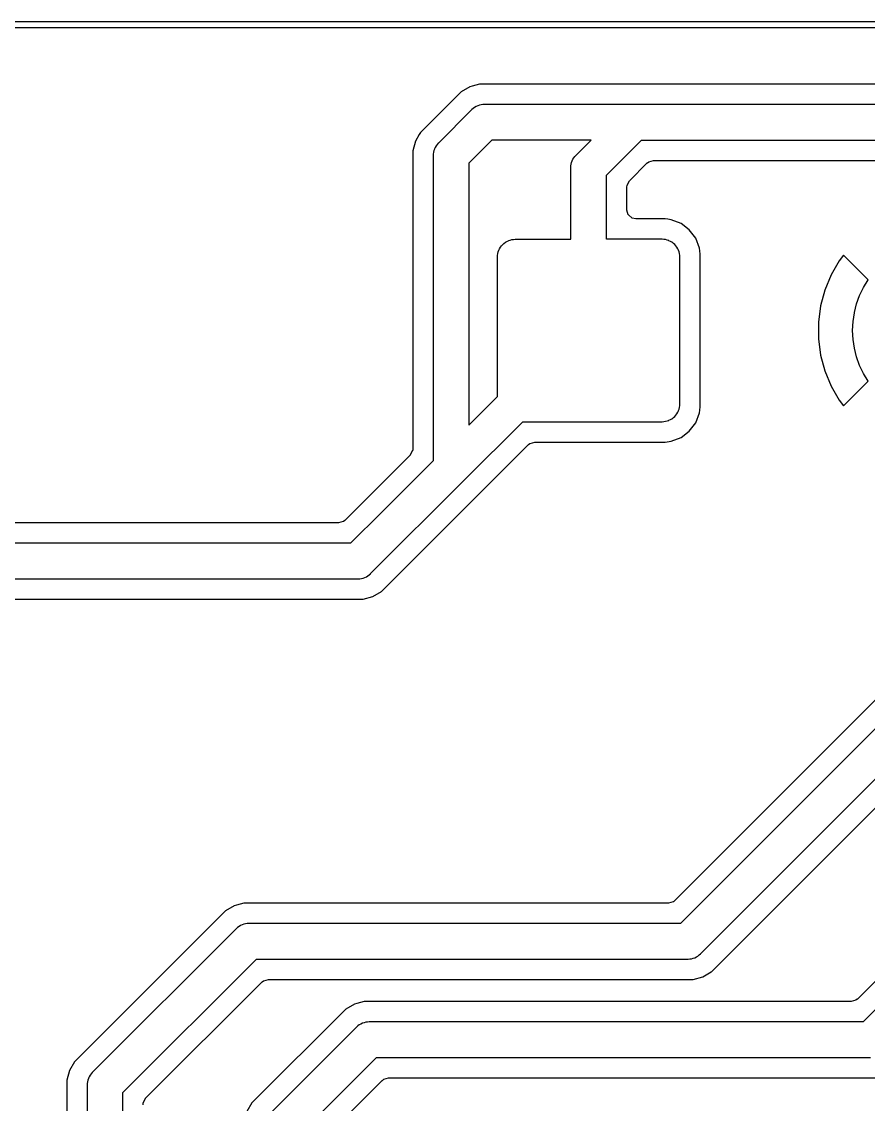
# Model space of a CAD drawing. Header units: metres. Extents: x 92.3 to 181.5, y -134.8 to -50.6.
# Drawn here: x 117.56 to 129.67, y -66.07 to -50.58 of the extents above; entities that cross this region are included whole.
import ezdxf

# ---------------------------------------------------------------- set-up
doc = ezdxf.new("R2010")
doc.units = ezdxf.units.M

msp = doc.modelspace()

# ---------------------------------------------------------------- linework, layer by layer
for points in [[(181.374, -50.581), (92.376, -50.581)], [(181.25, -50.671), (92.5, -50.671)], [(149.932, -51.474), (124.108, -51.474), (124.004, -51.502), (123.969, -51.512), (123.845, -51.583), (123.263, -52.165), (123.247, -52.193), (123.192, -52.289), (123.154, -52.428), (123.154, -56.691), (123.154, -56.691), (123.154, -56.691), (123.154, -56.691), (123.154, -56.691), (123.152, -56.718), (123.152, -56.718), (123.152, -56.718), (123.152, -56.718), (123.152, -56.718), (123.152, -56.718), (123.152, -56.718), (123.151, -56.718), (123.151, -56.718), (123.151, -56.719), (123.151, -56.719), (123.151, -56.719), (123.151, -56.719), (123.151, -56.719), (123.151, -56.719), (123.151, -56.719), (123.151, -56.719), (123.118, -56.781), (123.118, -56.781), (123.117, -56.781), (123.117, -56.781), (123.117, -56.781), (123.117, -56.781), (123.117, -56.781), (123.117, -56.781), (123.117, -56.781), (123.117, -56.782), (123.117, -56.782), (123.117, -56.782), (123.117, -56.782), (122.182, -57.717), (122.182, -57.717), (122.182, -57.717), (122.182, -57.717), (122.181, -57.717), (122.161, -57.734), (122.161, -57.734), (122.161, -57.734), (122.16, -57.734), (122.16, -57.734), (122.16, -57.734), (122.16, -57.734), (122.16, -57.734), (122.16, -57.734), (122.16, -57.734), (122.16, -57.734), (122.16, -57.734), (122.16, -57.734), (122.159, -57.734), (122.159, -57.735), (122.159, -57.735), (122.159, -57.735), (122.092, -57.754), (122.092, -57.754), (122.092, -57.754), (122.092, -57.754), (122.092, -57.754), (122.091, -57.754), (122.091, -57.754), (122.091, -57.754), (122.091, -57.754), (122.091, -57.754), (122.091, -57.754), (122.091, -57.754), (122.091, -57.754), (109.878, -57.754)], [(149.86, -51.765), (124.18, -51.765), (124.18, -51.765), (124.18, -51.765), (124.155, -51.766), (124.155, -51.766), (124.155, -51.766), (124.155, -51.766), (124.155, -51.766), (124.13, -51.77), (124.13, -51.77), (124.13, -51.77), (124.13, -51.77), (124.13, -51.77), (124.106, -51.776), (124.106, -51.776), (124.106, -51.776), (124.106, -51.776), (124.106, -51.776), (124.083, -51.784), (124.082, -51.784), (124.082, -51.784), (124.082, -51.784), (124.082, -51.784), (124.06, -51.795), (124.06, -51.795), (124.06, -51.795), (124.06, -51.795), (124.06, -51.795), (124.038, -51.808), (124.038, -51.808), (124.038, -51.808), (124.038, -51.808), (124.038, -51.808), (124.038, -51.808), (124.038, -51.808), (124.038, -51.808), (124.038, -51.808), (124.018, -51.823), (124.018, -51.823), (124.018, -51.823), (124.018, -51.823), (124.018, -51.823), (124, -51.839), (124, -51.84), (124, -51.84), (123.52, -52.32), (123.52, -52.32), (123.519, -52.32), (123.503, -52.338), (123.503, -52.338), (123.503, -52.338), (123.503, -52.338), (123.503, -52.338), (123.488, -52.358), (123.488, -52.358), (123.488, -52.358), (123.488, -52.358), (123.488, -52.358), (123.475, -52.38), (123.475, -52.38), (123.475, -52.38), (123.475, -52.38), (123.475, -52.38), (123.464, -52.402), (123.464, -52.402), (123.464, -52.402), (123.464, -52.402), (123.464, -52.403), (123.456, -52.426), (123.456, -52.426), (123.456, -52.426), (123.456, -52.426), (123.456, -52.426), (123.45, -52.45), (123.45, -52.45), (123.45, -52.45), (123.45, -52.45), (123.45, -52.45), (123.446, -52.475), (123.446, -52.475), (123.446, -52.475), (123.446, -52.475), (123.446, -52.475), (123.445, -52.5), (123.445, -52.5), (123.445, -52.5), (123.445, -56.864), (122.705, -57.605), (122.264, -58.045), (109.95, -58.045)], [(110.056, -58.555), (122.37, -58.555), (122.37, -58.555), (122.37, -58.555), (122.395, -58.554), (122.395, -58.554), (122.395, -58.554), (122.395, -58.554), (122.395, -58.554), (122.42, -58.55), (122.42, -58.55), (122.42, -58.55), (122.42, -58.55), (122.42, -58.55), (122.444, -58.544), (122.444, -58.544), (122.444, -58.544), (122.444, -58.544), (122.444, -58.544), (122.444, -58.544), (122.467, -58.536), (122.468, -58.536), (122.468, -58.536), (122.468, -58.536), (122.468, -58.536), (122.49, -58.525), (122.49, -58.525), (122.49, -58.525), (122.49, -58.525), (122.49, -58.525), (122.512, -58.512), (122.512, -58.512), (122.512, -58.512), (122.512, -58.512), (122.512, -58.512), (122.532, -58.497), (122.532, -58.497), (122.532, -58.497), (122.532, -58.497), (122.532, -58.497), (122.55, -58.481), (122.55, -58.48), (122.55, -58.48), (123.88, -57.15), (124.726, -56.305), (126.72, -56.305), (126.72, -56.305), (126.72, -56.305), (126.745, -56.304), (126.745, -56.304), (126.745, -56.304), (126.745, -56.304), (126.745, -56.304), (126.745, -56.304), (126.77, -56.3), (126.77, -56.3), (126.77, -56.3), (126.77, -56.3), (126.77, -56.3), (126.794, -56.294), (126.794, -56.294), (126.794, -56.294), (126.794, -56.294), (126.794, -56.294), (126.817, -56.286), (126.817, -56.286), (126.818, -56.286), (126.818, -56.286), (126.818, -56.285), (126.84, -56.275), (126.84, -56.275), (126.84, -56.275), (126.84, -56.275), (126.84, -56.275), (126.861, -56.262), (126.862, -56.262), (126.862, -56.262), (126.862, -56.262), (126.862, -56.262), (126.882, -56.247), (126.882, -56.247), (126.882, -56.247), (126.882, -56.247), (126.882, -56.247), (126.9, -56.23), (126.9, -56.23), (126.9, -56.23), (126.9, -56.23), (126.9, -56.23), (126.917, -56.212), (126.917, -56.212), (126.917, -56.212), (126.917, -56.212), (126.917, -56.212), (126.932, -56.192), (126.932, -56.192), (126.932, -56.192), (126.932, -56.192), (126.932, -56.191), (126.945, -56.17), (126.945, -56.17), (126.945, -56.17), (126.945, -56.17), (126.945, -56.17), (126.955, -56.148), (126.956, -56.148), (126.956, -56.148), (126.956, -56.147), (126.956, -56.147), (126.964, -56.124), (126.964, -56.124), (126.964, -56.124), (126.964, -56.124), (126.964, -56.124), (126.97, -56.1), (126.97, -56.1), (126.97, -56.1), (126.97, -56.1), (126.97, -56.1), (126.974, -56.075), (126.974, -56.075), (126.974, -56.075), (126.974, -56.075), (126.974, -56.075), (126.975, -56.05), (126.975, -56.05), (126.975, -56.05), (126.975, -53.95), (126.975, -53.95), (126.975, -53.95), (126.974, -53.925), (126.974, -53.925), (126.974, -53.925), (126.974, -53.925), (126.974, -53.925), (126.97, -53.9), (126.97, -53.9), (126.97, -53.9), (126.97, -53.9), (126.97, -53.9), (126.964, -53.876), (126.964, -53.876), (126.964, -53.876), (126.964, -53.876), (126.964, -53.876), (126.956, -53.853), (126.956, -53.853), (126.956, -53.852), (126.956, -53.852), (126.955, -53.852), (126.945, -53.83), (126.945, -53.83), (126.945, -53.83), (126.945, -53.83), (126.945, -53.83), (126.932, -53.809), (126.932, -53.808), (126.932, -53.808), (126.932, -53.808), (126.932, -53.808), (126.917, -53.788), (126.917, -53.788), (126.917, -53.788), (126.917, -53.788), (126.917, -53.788), (126.9, -53.77), (126.9, -53.77), (126.9, -53.77), (126.9, -53.77), (126.9, -53.77), (126.882, -53.753), (126.882, -53.753), (126.882, -53.753), (126.882, -53.753), (126.882, -53.753), (126.862, -53.738), (126.862, -53.738), (126.862, -53.738), (126.862, -53.738), (126.861, -53.738), (126.84, -53.725), (126.84, -53.725), (126.84, -53.725), (126.84, -53.725), (126.84, -53.725), (126.818, -53.715), (126.818, -53.714), (126.818, -53.714), (126.817, -53.714), (126.817, -53.714), (126.794, -53.706), (126.794, -53.706), (126.794, -53.706), (126.794, -53.706), (126.794, -53.706), (126.77, -53.7), (126.77, -53.7), (126.77, -53.7), (126.77, -53.7), (126.77, -53.7), (126.745, -53.696), (126.745, -53.696), (126.745, -53.696), (126.745, -53.696), (126.745, -53.696), (126.72, -53.695), (126.72, -53.695), (126.72, -53.695), (125.925, -53.695), (125.925, -52.776), (126.426, -52.275), (149.754, -52.275)], [(125.704, -52.275), (124.286, -52.275), (123.955, -52.606), (123.955, -56.354), (124.365, -55.944), (124.365, -53.95), (124.365, -53.95), (124.365, -53.95), (124.366, -53.925), (124.366, -53.925), (124.366, -53.925), (124.366, -53.925), (124.366, -53.925), (124.37, -53.9), (124.37, -53.9), (124.37, -53.9), (124.37, -53.9), (124.37, -53.9), (124.376, -53.876), (124.376, -53.876), (124.376, -53.876), (124.376, -53.876), (124.376, -53.876), (124.384, -53.853), (124.384, -53.853), (124.384, -53.852), (124.384, -53.852), (124.385, -53.852), (124.395, -53.83), (124.395, -53.83), (124.395, -53.83), (124.395, -53.83), (124.395, -53.83), (124.408, -53.809), (124.408, -53.808), (124.408, -53.808), (124.408, -53.808), (124.408, -53.808), (124.423, -53.788), (124.423, -53.788), (124.423, -53.788), (124.423, -53.788), (124.423, -53.788), (124.44, -53.77), (124.44, -53.77), (124.44, -53.77), (124.44, -53.77), (124.44, -53.77), (124.458, -53.753), (124.458, -53.753), (124.458, -53.753), (124.458, -53.753), (124.458, -53.753), (124.478, -53.738), (124.478, -53.738), (124.478, -53.738), (124.478, -53.738), (124.479, -53.738), (124.5, -53.725), (124.5, -53.725), (124.5, -53.725), (124.5, -53.725), (124.5, -53.725), (124.522, -53.715), (124.522, -53.714), (124.522, -53.714), (124.523, -53.714), (124.523, -53.714), (124.546, -53.706), (124.546, -53.706), (124.546, -53.706), (124.546, -53.706), (124.546, -53.706), (124.57, -53.7), (124.57, -53.7), (124.57, -53.7), (124.57, -53.7), (124.57, -53.7), (124.595, -53.696), (124.595, -53.696), (124.595, -53.696), (124.595, -53.696), (124.595, -53.696), (124.62, -53.695), (124.62, -53.695), (124.62, -53.695), (125.415, -53.695), (125.415, -52.67), (125.415, -52.67), (125.415, -52.67), (125.416, -52.645), (125.416, -52.645), (125.416, -52.645), (125.416, -52.645), (125.416, -52.645), (125.42, -52.62), (125.42, -52.62), (125.42, -52.62), (125.42, -52.62), (125.42, -52.62), (125.426, -52.596), (125.426, -52.596), (125.426, -52.596), (125.426, -52.596), (125.426, -52.596), (125.434, -52.573), (125.434, -52.572), (125.434, -52.572), (125.434, -52.572), (125.434, -52.572), (125.445, -52.55), (125.445, -52.55), (125.445, -52.55), (125.445, -52.55), (125.445, -52.55), (125.458, -52.528), (125.458, -52.528), (125.458, -52.528), (125.458, -52.528), (125.458, -52.528), (125.473, -52.508), (125.473, -52.508), (125.473, -52.508), (125.473, -52.508), (125.473, -52.508), (125.489, -52.49), (125.49, -52.49), (125.49, -52.49), (125.704, -52.275)], [(110.229, -58.846), (122.442, -58.846), (122.581, -58.808), (122.705, -58.737), (123.322, -58.119), (124.808, -56.633), (124.808, -56.633), (124.808, -56.633), (124.808, -56.633), (124.809, -56.633), (124.829, -56.616), (124.829, -56.616), (124.829, -56.616), (124.83, -56.616), (124.83, -56.616), (124.83, -56.616), (124.83, -56.616), (124.83, -56.616), (124.83, -56.616), (124.83, -56.616), (124.83, -56.616), (124.83, -56.616), (124.83, -56.616), (124.831, -56.616), (124.831, -56.615), (124.831, -56.615), (124.831, -56.615), (124.898, -56.596), (124.898, -56.596), (124.898, -56.596), (124.898, -56.596), (124.898, -56.596), (124.899, -56.596), (124.899, -56.596), (124.899, -56.596), (124.899, -56.596), (124.899, -56.596), (124.899, -56.596), (124.899, -56.596), (124.899, -56.596), (126.763, -56.596), (126.85, -56.585), (126.99, -56.53), (127.109, -56.439), (127.2, -56.32), (127.255, -56.18), (127.26, -56.139), (127.266, -56.093), (127.266, -53.907), (127.26, -53.858), (127.255, -53.82), (127.2, -53.68), (127.109, -53.561), (126.99, -53.47), (126.85, -53.415), (126.802, -53.409), (126.763, -53.404), (126.345, -53.404), (126.344, -53.404), (126.344, -53.404), (126.344, -53.404), (126.344, -53.404), (126.344, -53.404), (126.344, -53.404), (126.344, -53.404), (126.344, -53.404), (126.343, -53.404), (126.292, -53.393), (126.292, -53.393), (126.292, -53.393), (126.292, -53.393), (126.291, -53.393), (126.291, -53.393), (126.291, -53.393), (126.291, -53.393), (126.291, -53.393), (126.291, -53.393), (126.291, -53.393), (126.291, -53.393), (126.291, -53.393), (126.29, -53.393), (126.29, -53.393), (126.29, -53.392), (126.29, -53.392), (126.29, -53.392), (126.29, -53.392), (126.29, -53.392), (126.29, -53.392), (126.237, -53.346), (126.237, -53.346), (126.237, -53.346), (126.237, -53.346), (126.237, -53.346), (126.236, -53.346), (126.236, -53.346), (126.236, -53.346), (126.236, -53.346), (126.236, -53.345), (126.236, -53.345), (126.236, -53.345), (126.236, -53.345), (126.236, -53.345), (126.236, -53.345), (126.236, -53.345), (126.236, -53.345), (126.236, -53.345), (126.236, -53.345), (126.236, -53.344), (126.236, -53.344), (126.235, -53.344), (126.235, -53.344), (126.235, -53.344), (126.216, -53.277), (126.216, -53.277), (126.216, -53.277), (126.216, -53.277), (126.216, -53.276), (126.216, -53.276), (126.216, -53.276), (126.216, -53.276), (126.216, -53.276), (126.216, -53.276), (126.216, -53.276), (126.216, -53.276), (126.216, -53.275), (126.216, -52.949), (126.216, -52.949), (126.216, -52.949), (126.216, -52.949), (126.216, -52.949), (126.218, -52.922), (126.218, -52.922), (126.218, -52.922), (126.218, -52.922), (126.218, -52.922), (126.218, -52.922), (126.218, -52.922), (126.219, -52.922), (126.219, -52.922), (126.219, -52.921), (126.219, -52.921), (126.219, -52.921), (126.219, -52.921), (126.219, -52.921), (126.219, -52.921), (126.219, -52.921), (126.219, -52.921), (126.252, -52.859), (126.252, -52.859), (126.253, -52.859), (126.253, -52.859), (126.253, -52.859), (126.253, -52.859), (126.253, -52.859), (126.253, -52.859), (126.253, -52.859), (126.253, -52.858), (126.253, -52.858), (126.253, -52.858), (126.253, -52.858), (126.508, -52.603), (126.508, -52.603), (126.508, -52.603), (126.508, -52.603), (126.509, -52.603), (126.529, -52.586), (126.529, -52.586), (126.529, -52.586), (126.53, -52.586), (126.53, -52.586), (126.53, -52.586), (126.53, -52.586), (126.53, -52.586), (126.53, -52.586), (126.53, -52.586), (126.53, -52.586), (126.53, -52.586), (126.53, -52.586), (126.531, -52.586), (126.531, -52.585), (126.531, -52.585), (126.531, -52.585), (126.598, -52.566), (126.598, -52.566), (126.598, -52.566), (126.598, -52.566), (126.598, -52.566), (126.599, -52.566), (126.599, -52.566), (126.599, -52.566), (126.599, -52.566), (126.599, -52.566), (126.599, -52.566), (126.599, -52.566), (126.599, -52.566), (149.581, -52.566)], [(129.137, -55.796), (129.254, -55.999), (129.313, -56.076), (129.665, -55.725), (129.599, -55.615), (129.599, -55.615), (129.599, -55.615), (129.599, -55.615), (129.599, -55.615), (129.544, -55.5), (129.544, -55.5), (129.544, -55.499), (129.544, -55.499), (129.544, -55.499), (129.544, -55.499), (129.501, -55.379), (129.501, -55.379), (129.501, -55.379), (129.501, -55.379), (129.501, -55.379), (129.47, -55.255), (129.47, -55.255), (129.47, -55.255), (129.47, -55.254), (129.47, -55.254), (129.451, -55.128), (129.451, -55.128), (129.451, -55.128), (129.451, -55.128), (129.451, -55.128), (129.445, -55), (129.445, -55), (129.445, -55), (129.445, -55), (129.445, -55), (129.451, -54.872), (129.451, -54.872), (129.451, -54.872), (129.451, -54.872), (129.451, -54.872), (129.47, -54.746), (129.47, -54.746), (129.47, -54.745), (129.47, -54.745), (129.47, -54.745), (129.501, -54.621), (129.501, -54.621), (129.501, -54.621), (129.501, -54.621), (129.501, -54.621), (129.544, -54.501), (129.544, -54.501), (129.544, -54.501), (129.544, -54.5), (129.544, -54.5), (129.599, -54.385), (129.599, -54.385), (129.599, -54.385), (129.599, -54.385), (129.599, -54.385), (129.665, -54.275), (129.313, -53.924), (129.254, -54.001), (129.137, -54.204), (129.047, -54.422), (128.986, -54.649), (128.955, -54.882), (128.955, -55.118), (128.986, -55.351), (129.047, -55.578), (129.137, -55.796)], [(139.118, -54.96), (129.512, -64.567), (129.512, -64.567), (129.512, -64.567), (129.512, -64.567), (129.511, -64.567), (129.491, -64.584), (129.491, -64.584), (129.491, -64.584), (129.49, -64.584), (129.49, -64.584), (129.49, -64.584), (129.49, -64.584), (129.49, -64.584), (129.49, -64.584), (129.49, -64.584), (129.49, -64.584), (129.49, -64.584), (129.49, -64.584), (129.489, -64.584), (129.489, -64.585), (129.489, -64.585), (129.489, -64.585), (129.422, -64.604), (129.422, -64.604), (129.422, -64.604), (129.422, -64.604), (129.422, -64.604), (129.421, -64.604), (129.421, -64.604), (129.421, -64.604), (129.421, -64.604), (129.421, -64.604), (129.421, -64.604), (129.421, -64.604), (129.421, -64.604), (122.458, -64.604), (122.354, -64.632), (122.319, -64.642), (122.195, -64.713), (120.853, -66.055), (120.782, -66.179)], [(139.611, -54.878), (129.594, -64.895), (122.53, -64.895), (122.53, -64.895), (122.53, -64.895), (122.505, -64.896), (122.505, -64.896), (122.505, -64.896), (122.505, -64.896), (122.505, -64.896), (122.48, -64.9), (122.48, -64.9), (122.48, -64.9), (122.48, -64.9), (122.48, -64.9), (122.456, -64.906), (122.456, -64.906), (122.456, -64.906), (122.456, -64.906), (122.456, -64.906), (122.433, -64.914), (122.432, -64.914), (122.432, -64.914), (122.432, -64.914), (122.432, -64.914), (122.41, -64.925), (122.41, -64.925), (122.41, -64.925), (122.41, -64.925), (122.41, -64.925), (122.388, -64.938), (122.388, -64.938), (122.388, -64.938), (122.388, -64.938), (122.388, -64.938), (122.388, -64.938), (122.388, -64.938), (122.388, -64.938), (122.388, -64.938), (122.368, -64.953), (122.368, -64.953), (122.368, -64.953), (122.368, -64.953), (122.368, -64.953), (122.35, -64.969), (122.35, -64.97), (122.35, -64.97), (121.11, -66.21)], [(134.745, -55.725), (126.984, -63.485), (120.81, -63.485), (120.81, -63.485), (120.81, -63.485), (120.785, -63.486), (120.785, -63.486), (120.785, -63.486), (120.785, -63.486), (120.785, -63.486), (120.76, -63.49), (120.76, -63.49), (120.76, -63.49), (120.76, -63.49), (120.76, -63.49), (120.736, -63.496), (120.736, -63.496), (120.736, -63.496), (120.736, -63.496), (120.736, -63.496), (120.713, -63.504), (120.712, -63.504), (120.712, -63.504), (120.712, -63.504), (120.712, -63.504), (120.69, -63.515), (120.69, -63.515), (120.69, -63.515), (120.69, -63.515), (120.69, -63.515), (120.668, -63.528), (120.668, -63.528), (120.668, -63.528), (120.668, -63.528), (120.668, -63.528), (120.668, -63.528), (120.668, -63.528), (120.668, -63.528), (120.668, -63.528), (120.648, -63.543), (120.648, -63.543), (120.648, -63.543), (120.648, -63.543), (120.648, -63.543), (120.63, -63.559), (120.63, -63.56), (120.63, -63.56), (118.57, -65.62), (118.57, -65.62), (118.569, -65.62), (118.553, -65.638), (118.553, -65.638), (118.553, -65.638), (118.553, -65.638), (118.553, -65.638), (118.553, -65.638), (118.538, -65.658), (118.538, -65.658), (118.538, -65.658), (118.538, -65.658), (118.538, -65.658), (118.525, -65.68), (118.525, -65.68), (118.525, -65.68), (118.525, -65.68), (118.525, -65.68), (118.514, -65.702), (118.514, -65.702), (118.514, -65.702), (118.514, -65.702), (118.514, -65.703), (118.506, -65.726), (118.506, -65.726), (118.506, -65.726), (118.506, -65.726), (118.506, -65.726), (118.5, -65.75), (118.5, -65.75), (118.5, -65.75), (118.5, -65.75), (118.5, -65.75), (118.496, -65.775), (118.496, -65.775), (118.496, -65.775), (118.496, -65.775), (118.496, -65.775), (118.495, -65.8), (118.495, -65.8), (118.495, -65.8), (118.495, -67.918)], [(119.005, -67.918), (119.005, -65.906), (120.916, -63.995), (127.09, -63.995), (127.09, -63.995), (127.09, -63.995), (127.115, -63.994), (127.115, -63.994), (127.115, -63.994), (127.115, -63.994), (127.115, -63.994), (127.14, -63.99), (127.14, -63.99), (127.14, -63.99), (127.14, -63.99), (127.14, -63.99), (127.164, -63.984), (127.164, -63.984), (127.164, -63.984), (127.164, -63.984), (127.164, -63.984), (127.164, -63.984), (127.187, -63.976), (127.188, -63.976), (127.188, -63.976), (127.188, -63.976), (127.188, -63.976), (127.21, -63.965), (127.21, -63.965), (127.21, -63.965), (127.21, -63.965), (127.21, -63.965), (127.232, -63.952), (127.232, -63.952), (127.232, -63.952), (127.232, -63.952), (127.232, -63.952), (127.252, -63.937), (127.252, -63.937), (127.252, -63.937), (127.252, -63.937), (127.252, -63.937), (127.27, -63.921), (127.27, -63.92), (127.27, -63.92), (135.105, -56.085)], [(133.578, -56.481), (126.902, -63.157), (126.902, -63.157), (126.902, -63.157), (126.902, -63.157), (126.901, -63.157), (126.881, -63.174), (126.881, -63.174), (126.881, -63.174), (126.88, -63.174), (126.88, -63.174), (126.88, -63.174), (126.88, -63.174), (126.88, -63.174), (126.88, -63.174), (126.88, -63.174), (126.88, -63.174), (126.88, -63.174), (126.88, -63.174), (126.879, -63.174), (126.879, -63.175), (126.879, -63.175), (126.879, -63.175), (126.812, -63.194), (126.812, -63.194), (126.812, -63.194), (126.812, -63.194), (126.812, -63.194), (126.811, -63.194), (126.811, -63.194), (126.811, -63.194), (126.811, -63.194), (126.811, -63.194), (126.811, -63.194), (126.811, -63.194), (126.811, -63.194), (120.738, -63.194), (120.634, -63.222), (120.599, -63.232), (120.475, -63.303), (118.313, -65.465), (118.242, -65.589), (118.204, -65.728), (118.204, -67.664)], [(119.296, -66.079), (119.298, -66.052), (119.298, -66.052), (119.298, -66.052), (119.298, -66.052), (119.298, -66.052), (119.298, -66.052), (119.298, -66.052), (119.299, -66.052), (119.299, -66.052), (119.299, -66.051), (119.299, -66.051), (119.299, -66.051), (119.299, -66.051), (119.299, -66.051), (119.299, -66.051), (119.299, -66.051), (119.299, -66.051), (119.332, -65.989), (119.332, -65.989), (119.333, -65.989), (119.333, -65.989), (119.333, -65.989), (119.333, -65.989), (119.333, -65.989), (119.333, -65.989), (119.333, -65.989), (119.333, -65.988), (119.333, -65.988), (119.333, -65.988), (119.333, -65.988), (120.998, -64.323), (120.998, -64.323), (120.998, -64.323), (120.998, -64.323), (120.999, -64.323), (121.019, -64.306), (121.019, -64.306), (121.019, -64.306), (121.02, -64.306), (121.02, -64.306), (121.02, -64.306), (121.02, -64.306), (121.02, -64.306), (121.02, -64.306), (121.02, -64.306), (121.02, -64.306), (121.02, -64.306), (121.02, -64.306), (121.021, -64.306), (121.021, -64.305), (121.021, -64.305), (121.021, -64.305), (121.088, -64.286), (121.088, -64.286), (121.088, -64.286), (121.088, -64.286), (121.088, -64.286), (121.089, -64.286), (121.089, -64.286), (121.089, -64.286), (121.089, -64.286), (121.089, -64.286), (121.089, -64.286), (121.089, -64.286), (121.089, -64.286), (127.162, -64.286), (127.301, -64.248), (127.422, -64.178), (127.425, -64.177), (135.09, -56.511)], [(121.545, -66.496), (122.636, -65.405), (129.7, -65.405)], [(121.873, -66.578), (122.718, -65.733), (122.718, -65.733), (122.718, -65.733), (122.718, -65.733), (122.719, -65.733), (122.739, -65.716), (122.739, -65.716), (122.739, -65.716), (122.74, -65.716), (122.74, -65.716), (122.74, -65.716), (122.74, -65.716), (122.74, -65.716), (122.74, -65.716), (122.74, -65.716), (122.74, -65.716), (122.74, -65.716), (122.74, -65.716), (122.741, -65.716), (122.741, -65.715), (122.741, -65.715), (122.741, -65.715), (122.808, -65.696), (122.808, -65.696), (122.808, -65.696), (122.808, -65.696), (122.808, -65.696), (122.809, -65.696), (122.809, -65.696), (122.809, -65.696), (122.809, -65.696), (122.809, -65.696), (122.809, -65.696), (122.809, -65.696), (122.809, -65.696), (129.772, -65.696)]]:
    msp.add_lwpolyline(points)

doc.saveas('drawing.dxf')
